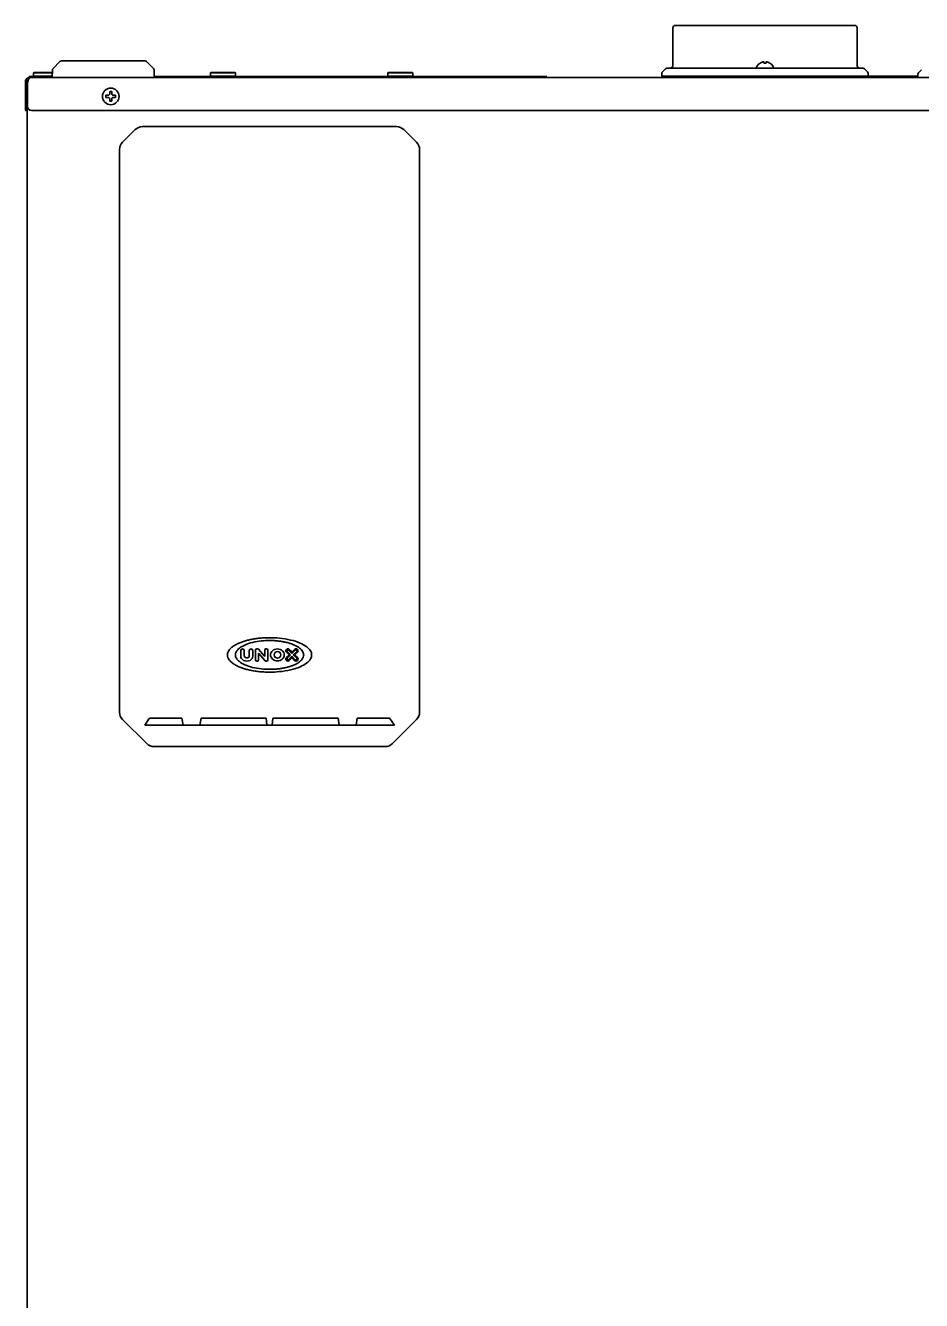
# Model space of a CAD drawing. Header units: inches. Extents: x 786 to 5593, y 691 to 5453.
# Drawn here: x 786 to 1216, y 3342 to 3954 of the extents above; entities that cross this region are included whole.
import ezdxf

# ---------------------------------------------------------------- set-up
doc = ezdxf.new("R2010")
doc.units = ezdxf.units.IN
doc.layers.add('1', color=7, linetype='Continuous', true_color=0xffffff)

msp = doc.modelspace()

# ---------------------------------------------------------------- linework, layer by layer
at = {"layer": '1', "color": 7, "linetype": 'Continuous', "lineweight": 35}
for p, q in [((1097.05, 3952.66), (1097.05, 3934.66)), ((1097.05, 3952.66), (1097.05, 3934.66)), ((1103.15, 3953.66), (1098.05, 3953.66)), ((1103.15, 3953.66), (1098.05, 3953.66)), ((1103.15, 3953.66), (1113.13, 3953.66)), ((1103.15, 3953.66), (1113.13, 3953.66)), ((1113.13, 3953.66), (1116.14, 3953.66)), ((1113.13, 3953.66), (1116.14, 3953.66)), ((1116.14, 3953.66), (1166.3, 3953.66)), ((1116.14, 3953.66), (1166.3, 3953.66)), ((1166.3, 3953.66), (1169.31, 3953.66)), ((1166.3, 3953.66), (1169.31, 3953.66)), ((1169.31, 3953.66), (1179.29, 3953.66)), ((1169.31, 3953.66), (1179.29, 3953.66)), ((1184.39, 3953.66), (1179.29, 3953.66)), ((1184.39, 3953.66), (1179.29, 3953.66)), ((1185.39, 3934.66), (1185.39, 3952.66)), ((1185.39, 3934.66), (1185.39, 3952.66)), ((799.64, 3933.08), (802.93, 3936.36)), ((803.63, 3936.66), (805.22, 3936.66)), ((805.22, 3936.66), (842.22, 3936.66)), ((842.22, 3936.66), (843.81, 3936.66)), ((847.8, 3933.08), (844.51, 3936.36)), ((1137.22, 3933.76), (1137.22, 3933.56)), ((1138.92, 3935.6), (1138.92, 3935.63)), ((1143.52, 3935.63), (1143.52, 3935.6)), ((1145.22, 3933.56), (1145.22, 3933.76)), ((788.22, 3929.16), (790.22, 3929.16)), ((788.22, 3928.66), (788.22, 3929.16)), ((788.47, 3928.66), (788.22, 3928.66)), ((788.47, 3928.66), (788.45, 3928.65)), ((788.47, 3928.66), (1640.65, 3928.66)), ((790.47, 3931.16), (790.22, 3930.91)), ((799.3, 3930.91), (790.22, 3930.91)), ((790.22, 3930.91), (790.22, 3929.41)), ((790.22, 3929.41), (799.25, 3929.41)), ((790.22, 3929.41), (790.47, 3929.16)), ((799.24, 3929.16), (790.22, 3929.16)), ((799.31, 3931.16), (790.47, 3931.16)), ((799.22, 3928.66), (799.35, 3932.41)), ((848.09, 3932.41), (848.22, 3928.66)), ((848.2, 3929.16), (848.57, 3929.16)), ((848.57, 3929.16), (848.93, 3929.16)), ((984.81, 3929.16), (848.93, 3929.16)), ((875.47, 3931.16), (875.22, 3930.91)), ((887.22, 3930.91), (875.22, 3930.91)), ((875.22, 3930.91), (875.22, 3929.41)), ((875.22, 3929.41), (887.22, 3929.41)), ((875.22, 3929.41), (875.47, 3929.16)), ((886.97, 3931.16), (875.47, 3931.16)), ((887.22, 3930.91), (886.97, 3931.16)), ((886.97, 3929.16), (887.22, 3929.41)), ((887.22, 3929.41), (887.22, 3930.91)), ((960.47, 3931.16), (960.22, 3930.91)), ((972.22, 3930.91), (960.22, 3930.91)), ((960.22, 3930.91), (960.22, 3929.41)), ((960.22, 3929.41), (972.22, 3929.41)), ((960.22, 3929.41), (960.47, 3929.16)), ((971.97, 3931.16), (960.47, 3931.16)), ((972.22, 3930.91), (971.97, 3931.16)), ((971.97, 3929.16), (972.22, 3929.41)), ((972.22, 3929.41), (972.22, 3930.91)), ((984.81, 3929.16), (985.51, 3929.16)), ((985.51, 3929.16), (986.93, 3929.16)), ((986.93, 3929.16), (987.63, 3929.16)), ((1036.62, 3929.16), (987.63, 3929.16)), ((1091.72, 3930.74), (1091.72, 3929.36)), ((1091.72, 3930.74), (1091.72, 3929.36)), ((1091.72, 3929.36), (1190.72, 3929.36)), ((1091.72, 3929.36), (1214.61, 3929.36)), ((1093.43, 3932.86), (1092.01, 3931.45)), ((1093.43, 3932.86), (1092.01, 3931.45)), ((1094.13, 3933.16), (1188.31, 3933.16)), ((1094.13, 3933.16), (1188.31, 3933.16)), ((1190.43, 3931.45), (1189.01, 3932.86)), ((1190.43, 3931.45), (1189.01, 3932.86)), ((1190.72, 3929.36), (1190.72, 3930.74)), ((1190.72, 3929.36), (1190.72, 3930.74)), ((1214.61, 3930.24), (1214.61, 3928.86)), ((1214.61, 3930.24), (1214.61, 3928.86)), ((1216.31, 3932.36), (1214.9, 3930.95)), ((1216.31, 3932.36), (1214.9, 3930.95)), ((786.42, 3926.74), (786.42, 3926.86)), ((786.42, 3925.9), (786.42, 3926.74)), ((786.42, 3925.9), (786.42, 3914.86)), ((787.22, 3926.74), (787.22, 3926.86)), ((787.22, 3926.74), (787.22, 3925.9)), ((787.22, 3925.9), (787.22, 3914.86)), ((787.22, 3924.91), (787.32, 3924.91)), ((787.32, 3925.9), (787.32, 3914.86)), ((787.56, 3926.86), (787.51, 3926.74)), ((826.82, 3921.96), (827.32, 3921.96)), ((827.32, 3921.96), (827.82, 3921.96)), ((827.32, 3917.36), (826.82, 3917.36)), ((827.82, 3917.36), (827.32, 3917.36)), ((786.42, 3912.86), (786.42, 3914.86)), ((787.22, 3912.86), (786.42, 3912.86)), ((787.22, 3914.86), (787.22, 3912.86)), ((787.22, 2768.16), (787.22, 3912.86)), ((1645.12, 3912.86), (789.32, 3912.86)), ((832.98, 3897.61), (839.06, 3903.69)), ((842.6, 3905.16), (964.44, 3905.16)), ((967.98, 3903.69), (974.06, 3897.61)), ((831.52, 3894.08), (831.52, 3624.23)), ((975.52, 3894.08), (975.52, 3624.23)), ((889.7, 3653.73), (889.7, 3651.07)), ((891.41, 3651.28), (891.41, 3653.73)), ((893.76, 3653.73), (893.76, 3651.28)), ((895.46, 3651.07), (895.46, 3653.73)), ((896.78, 3654), (896.78, 3649.31)), ((897.71, 3654.59), (897.37, 3654.59)), ((901.09, 3651), (898.15, 3654.39)), ((898.25, 3649.31), (898.25, 3652.28)), ((898.33, 3652.31), (901.27, 3648.93)), ((901.18, 3654), (901.18, 3651.03)), ((902.06, 3654.59), (901.76, 3654.59)), ((902.64, 3649.31), (902.64, 3654)), ((911.62, 3652.92), (912.85, 3651.69)), ((913.6, 3651.66), (911.98, 3653.28)), ((912.64, 3653.94), (914.26, 3652.32)), ((914.23, 3653.07), (913, 3654.3)), ((914.26, 3652.32), (915.88, 3653.94)), ((915.52, 3654.3), (914.3, 3653.07)), ((916.54, 3653.28), (914.92, 3651.66)), ((915.68, 3651.69), (916.9, 3652.92)), ((897.37, 3648.73), (897.66, 3648.73)), ((901.72, 3648.73), (902.06, 3648.73)), ((912.85, 3651.62), (911.62, 3650.39)), ((911.98, 3650.03), (913.6, 3651.66)), ((914.26, 3651), (912.64, 3649.37)), ((913, 3649.01), (914.23, 3650.24)), ((915.88, 3649.37), (914.26, 3651)), ((914.3, 3650.24), (915.52, 3649.01)), ((914.92, 3651.66), (916.54, 3650.03)), ((916.9, 3650.39), (915.68, 3651.62)), ((844.57, 3609.12), (832.98, 3620.7)), ((843.61, 3617.95), (845.78, 3621.22)), ((843.61, 3617.95), (862.02, 3617.95)), ((846.09, 3621.25), (848.22, 3621.36)), ((848.91, 3621.37), (860.46, 3621.37)), ((861.46, 3621.32), (862.02, 3617.95)), ((862.02, 3617.95), (870.12, 3617.95)), ((870.12, 3617.95), (870.68, 3621.32)), ((870.12, 3617.95), (902.25, 3617.95)), ((871.68, 3621.37), (900.96, 3621.37)), ((901.96, 3621.32), (902.25, 3617.95)), ((902.25, 3617.95), (904.79, 3617.95)), ((905.08, 3621.32), (904.79, 3617.95)), ((904.79, 3617.95), (936.92, 3617.95)), ((906.08, 3621.37), (935.36, 3621.37)), ((936.36, 3621.32), (936.92, 3617.95)), ((936.92, 3617.95), (945.02, 3617.95)), ((945.02, 3617.95), (945.58, 3621.32)), ((945.02, 3617.95), (963.43, 3617.95)), ((946.58, 3621.37), (958.13, 3621.37)), ((958.82, 3621.36), (960.95, 3621.25)), ((961.26, 3621.22), (963.43, 3617.95)), ((974.06, 3620.7), (962.47, 3609.12)), ((848.1, 3607.65), (958.94, 3607.65))]:
    msp.add_line(p, q, dxfattribs=at)
for centre, radius in [((827.32, 3919.66), 4), ((907.28, 3651.66), 1.59)]:
    msp.add_circle(centre, radius, dxfattribs=at)
for centre, radius, start, end in [((1098.05, 3952.66), 1, 90, 180), ((1098.05, 3952.66), 1, 90, 180), ((1184.39, 3952.66), 1, 0, 90), ((1184.39, 3952.66), 1, 0, 90), ((803.63, 3935.66), 1, 90, 135), ((843.81, 3935.66), 1, 45, 90), ((1095.55, 3934.66), 1.5, 270, 0), ((1095.55, 3934.66), 1.5, 270, 0), ((1137.62, 3933.76), 0.4, 149.69882, 180), ((1137.62, 3933.56), 0.4, 180, 270), ((1141.42, 3931.54), 4.8, 121.58373, 149.69882), ((1141.22, 3931.85), 3.78, 90.00345, 97.60407), ((1141.22, 3931.85), 3.78, 82.39595, 89.99653), ((1141.02, 3931.54), 4.8, 30.30118, 58.41865), ((1144.82, 3933.56), 0.4, 270, 0), ((1144.82, 3933.76), 0.4, 0, 30.30118), ((1186.89, 3934.66), 1.5, 180, 270), ((1186.89, 3934.66), 1.5, 180, 270), ((800.35, 3932.37), 1, 135, 178), ((847.09, 3932.37), 1, 2, 45), ((1092.72, 3930.74), 1, 135, 180), ((1092.72, 3930.74), 1, 135, 180), ((1094.13, 3932.16), 1, 90, 135), ((1094.13, 3932.16), 1, 90, 135), ((1188.31, 3932.16), 1, 45, 90), ((1188.31, 3932.16), 1, 45, 90), ((1189.72, 3930.74), 1, 0, 45), ((1189.72, 3930.74), 1, 0, 45), ((1215.61, 3930.24), 1, 135, 180), ((1215.61, 3930.24), 1, 135, 180), ((789.32, 3925.9), 2, 155, 180), ((789.32, 3914.86), 2, 180, 270), ((890.56, 3653.73), 0.854, 0, 180), ((894.61, 3653.73), 0.854, 0, 180), ((897.37, 3654), 0.586, 90, 180), ((897.71, 3654), 0.586, 40.99999, 90), ((898.3, 3652.28), 0.0488, 41.00004, 180), ((901.76, 3654), 0.586, 90, 180), ((902.06, 3654), 0.586, 0, 90), ((912.31, 3653.61), 0.976, 45, 225), ((912.31, 3653.61), 0.466, 45, 225), ((914.26, 3653.11), 0.0488, 225, 315), ((916.21, 3653.61), 0.976, 315, 134.99998), ((916.21, 3653.61), 0.466, 315, 134.99997), ((891.9, 3651.07), 2.2, 180, 246.42182), ((892.58, 3652.63), 3.91, 246.42182, 293.57818), ((892.39, 3651.28), 0.976, 180, 262.33774), ((892.58, 3652.73), 2.44, 262.33774, 277.66226), ((892.78, 3651.28), 0.976, 277.66226, 0), ((893.27, 3651.07), 2.2, 293.57818, 0), ((897.37, 3649.31), 0.586, 180, 270), ((897.66, 3649.31), 0.586, 270, 0), ((901.13, 3651.03), 0.0488, 221.00004, 0), ((901.72, 3649.31), 0.586, 220.99999, 270), ((902.06, 3649.31), 0.586, 270, 0), ((912.31, 3649.7), 0.976, 135.00002, 315), ((912.31, 3649.7), 0.466, 135.00003, 315), ((912.81, 3651.66), 0.0488, 315, 45), ((914.26, 3650.21), 0.0488, 45, 135), ((916.21, 3649.7), 0.976, 225, 45), ((915.71, 3651.66), 0.0488, 135, 225), ((916.21, 3649.7), 0.466, 225.00003, 44.99997)]:
    msp.add_arc(centre, radius, start, end, dxfattribs=at)
for centre, major_axis, ratio, start_param, end_param in [((842.6, 3900.15), (-3.54, 3.54), 0.998783, 5.498396, 6.283185), ((964.44, 3900.15), (-3.54, -3.54), 0.998783, 3.141593, 3.926382), ((836.52, 3894.08), (3.54, -3.54), 0.998783, 3.141593, 3.926382), ((970.52, 3894.08), (3.54, 3.54), 0.998783, 5.498396, 6.283185), ((836.52, 3624.24), (-3.54, -3.54), 0.998783, 5.498396, 6.283185), ((970.52, 3624.24), (-3.54, 3.54), 0.998783, 3.141593, 3.926382), ((846.78, 3621.21), (-1, 0), 0.052336, 5.481019, 6.248327), ((848.91, 3621.32), (-1, 0), 0.052336, 4.712389, 5.481019), ((860.46, 3621.32), (-1, 0), 0.052336, 3.150307, 4.712389), ((871.68, 3621.32), (-1, 0), 0.052336, 4.712389, 6.274471), ((900.96, 3621.32), (-1, 0), 0.052336, 3.14595, 4.712389), ((906.08, 3621.32), (-1, 0), 0.052336, 4.712389, 6.278828), ((935.36, 3621.32), (-1, 0), 0.052336, 3.150307, 4.712389), ((946.58, 3621.32), (-1, 0), 0.052336, 4.712389, 6.274471), ((958.13, 3621.32), (-1, 0), 0.052336, 3.943759, 4.712389), ((960.26, 3621.21), (-1, 0), 0.052336, 3.176451, 3.943759), ((848.11, 3612.66), (3.54, 3.54), 0.998783, 3.141593, 3.926382), ((958.93, 3612.66), (3.54, -3.54), 0.998783, 5.498396, 6.283185)]:
    msp.add_ellipse(centre, major_axis=major_axis, ratio=ratio, start_param=start_param, end_param=end_param, dxfattribs=at)
for points, degree in [([(1140.22, 3936.15), (1140.17, 3936.14), (1140.06, 3936.11), (1139.9, 3936.06), (1139.74, 3936), (1139.58, 3935.94), (1139.43, 3935.87), (1139.27, 3935.8), (1139.11, 3935.71), (1138.98, 3935.64), (1138.92, 3935.6)], 3), ([(1140.72, 3936.15), (1140.7, 3936.16), (1140.65, 3936.16), (1140.58, 3936.17), (1140.51, 3936.17), (1140.43, 3936.17), (1140.36, 3936.17), (1140.29, 3936.16), (1140.24, 3936.16), (1140.22, 3936.15)], 3), ([(1142.22, 3936.15), (1142.19, 3936.16), (1142.14, 3936.16), (1142.07, 3936.17), (1142, 3936.17), (1141.93, 3936.17), (1141.86, 3936.17), (1141.79, 3936.16), (1141.74, 3936.16), (1141.72, 3936.15)], 3), ([(1141.72, 3936.15), (1141.72, 3936.14), (1141.72, 3936.11), (1141.72, 3936.06), (1141.72, 3936), (1141.72, 3935.94), (1141.72, 3935.87), (1141.72, 3935.8), (1141.72, 3935.71), (1141.72, 3935.64), (1141.72, 3935.6)], 3), ([(788.22, 3928.66), (788.17, 3928.66), (788.12, 3928.65), (788.07, 3928.65)], 3), ([(787.22, 3926.86), (786.42, 3926.86)], 1), ([(826.82, 3920.66), (826.82, 3920.71), (826.82, 3920.82), (826.82, 3920.98), (826.82, 3921.14), (826.82, 3921.29), (826.82, 3921.45), (826.82, 3921.6), (826.82, 3921.77), (826.82, 3921.89), (826.82, 3921.96)], 3), ([(825.02, 3919.16), (825.02, 3919.32), (825.02, 3919.66), (825.02, 3919.99), (825.02, 3920.16)], 3), ([(826.32, 3919.16), (826.27, 3919.16), (826.16, 3919.16), (826, 3919.16), (825.84, 3919.16), (825.68, 3919.16), (825.53, 3919.16), (825.37, 3919.16), (825.21, 3919.16), (825.08, 3919.16), (825.02, 3919.16)], 3), ([(826.32, 3920.16), (826.35, 3920.18), (826.4, 3920.23), (826.47, 3920.31), (826.54, 3920.38), (826.61, 3920.45), (826.68, 3920.52), (826.75, 3920.59), (826.8, 3920.63), (826.82, 3920.66)], 3), ([(826.82, 3918.66), (826.8, 3918.68), (826.75, 3918.73), (826.68, 3918.8), (826.61, 3918.87), (826.53, 3918.94), (826.46, 3919.01), (826.39, 3919.08), (826.34, 3919.13), (826.32, 3919.16)], 3), ([(827.82, 3920.66), (827.84, 3920.63), (827.89, 3920.59), (827.96, 3920.51), (828.03, 3920.44), (828.11, 3920.37), (828.18, 3920.3), (828.25, 3920.23), (828.3, 3920.18), (828.32, 3920.16)], 3), ([(828.32, 3919.16), (828.29, 3919.13), (828.24, 3919.08), (828.17, 3919.01), (828.1, 3918.93), (828.03, 3918.86), (827.96, 3918.79), (827.89, 3918.73), (827.84, 3918.68), (827.82, 3918.66)], 3), ([(827.82, 3918.66), (827.82, 3918.6), (827.82, 3918.49), (827.82, 3918.33), (827.82, 3918.17), (827.82, 3918.02), (827.82, 3917.87), (827.82, 3917.71), (827.82, 3917.54), (827.82, 3917.42), (827.82, 3917.36)], 3), ([(828.32, 3920.16), (828.37, 3920.16), (828.48, 3920.16), (828.64, 3920.16), (828.8, 3920.16), (828.96, 3920.16), (829.11, 3920.16), (829.27, 3920.16), (829.43, 3920.16), (829.56, 3920.16), (829.62, 3920.16)], 3), ([(829.62, 3920.16), (829.62, 3919.99), (829.62, 3919.66), (829.62, 3919.32), (829.62, 3919.16)], 3)]:
    msp.add_open_spline(points, degree=degree, dxfattribs=at)
for points, knots in [([(1140.72, 3935.6), (1140.72, 3935.73), (1140.72, 3935.83), (1140.72, 3935.97), (1140.72, 3936.01), (1140.72, 3936.09), (1140.72, 3936.12), (1140.72, 3936.15)], [0, 0, 0, 0, 0.5, 0.5, 0.75, 0.75, 1, 1, 1, 1]), ([(1143.52, 3935.6), (1143.32, 3935.73), (1143.11, 3935.83), (1142.78, 3935.97), (1142.67, 3936.01), (1142.45, 3936.09), (1142.34, 3936.12), (1142.22, 3936.15)], [0, 0, 0, 0, 0.5, 0.5, 0.75, 0.75, 1, 1, 1, 1]), ([(788.07, 3928.65), (787.85, 3928.63), (787.63, 3928.57), (787.23, 3928.38), (787.05, 3928.24), (786.74, 3927.91), (786.62, 3927.72), (786.46, 3927.3), (786.42, 3927.08), (786.42, 3926.86)], [0, 0, 0, 0, 0.25, 0.25, 0.5, 0.5, 0.75, 0.75, 1, 1, 1, 1]), ([(787.89, 3927.8), (787.85, 3927.79), (787.81, 3927.77), (787.73, 3927.73), (787.67, 3927.7), (787.57, 3927.62), (787.53, 3927.58), (787.44, 3927.49), (787.4, 3927.44), (787.34, 3927.33), (787.31, 3927.28), (787.27, 3927.16), (787.25, 3927.1), (787.23, 3926.98), (787.22, 3926.92), (787.22, 3926.86)], [0, 0, 0, 0, 0.092302, 0.092302, 0.243585, 0.243585, 0.394868, 0.394868, 0.546151, 0.546151, 0.697434, 0.697434, 0.848717, 0.848717, 1, 1, 1, 1]), ([(788.45, 3928.65), (788.41, 3928.64), (788.37, 3928.62), (788.3, 3928.56), (788.26, 3928.52), (788.19, 3928.42), (788.15, 3928.37), (788.08, 3928.23), (788.04, 3928.16), (787.97, 3927.99), (787.93, 3927.9), (787.86, 3927.71), (787.82, 3927.61), (787.75, 3927.41), (787.71, 3927.3), (787.64, 3927.08), (787.6, 3926.97), (787.56, 3926.86)], [0, 0, 0, 0, 0.125, 0.125, 0.25, 0.25, 0.375, 0.375, 0.5, 0.5, 0.625, 0.625, 0.75, 0.75, 0.875, 0.875, 1, 1, 1, 1]), ([(827.82, 3921.96), (827.82, 3921.75), (827.82, 3921.54), (827.82, 3921.22), (827.82, 3921.11), (827.82, 3920.89), (827.82, 3920.77), (827.82, 3920.66)], [0, 0, 0, 0, 0.5, 0.5, 0.75, 0.75, 1, 1, 1, 1]), ([(825.02, 3920.16), (825.22, 3920.16), (825.43, 3920.16), (825.76, 3920.16), (825.87, 3920.16), (826.09, 3920.16), (826.2, 3920.16), (826.32, 3920.16)], [0, 0, 0, 0, 0.5, 0.5, 0.75, 0.75, 1, 1, 1, 1]), ([(826.82, 3917.36), (826.82, 3917.56), (826.82, 3917.77), (826.82, 3918.09), (826.82, 3918.2), (826.82, 3918.43), (826.82, 3918.54), (826.82, 3918.66)], [0, 0, 0, 0, 0.5, 0.5, 0.75, 0.75, 1, 1, 1, 1]), ([(829.62, 3919.16), (829.42, 3919.16), (829.21, 3919.16), (828.88, 3919.16), (828.77, 3919.16), (828.55, 3919.16), (828.44, 3919.16), (828.32, 3919.16)], [0, 0, 0, 0, 0.5, 0.5, 0.75, 0.75, 1, 1, 1, 1]), ([(903.52, 3659.92), (903.26, 3659.92), (902.13, 3659.91), (900.17, 3659.83), (897.73, 3659.6), (895.83, 3659.31), (894.41, 3659.04), (893.43, 3658.82), (892.47, 3658.58), (891.22, 3658.23), (889.71, 3657.71), (887.99, 3656.98), (886.45, 3656.12), (885.14, 3655.14), (883.86, 3653.8), (883.32, 3652.48), (883.32, 3651.66)], [0, 0, 0, 0, 0.033335, 0.145917, 0.251541, 0.348807, 0.394053, 0.436976, 0.478837, 0.520775, 0.603982, 0.684692, 0.760911, 0.830895, 0.893647, 1, 1, 1, 1]), ([(887.15, 3651.66), (887.15, 3651.92), (887.23, 3652.47), (887.73, 3653.66), (889.19, 3655.16), (891.87, 3656.63), (895.49, 3657.78), (899.49, 3658.43), (902.24, 3658.56), (903.52, 3658.56)], [0, 0, 0, 0, 0.040839, 0.086559, 0.202268, 0.362209, 0.565935, 0.797654, 1, 1, 1, 1]), ([(923.72, 3651.66), (923.72, 3651.97), (923.63, 3652.63), (923, 3654.06), (921.19, 3655.86), (917.88, 3657.61), (913.43, 3658.98), (908.5, 3659.76), (905.1, 3659.92), (903.52, 3659.92)], [0, 0, 0, 0, 0.039878, 0.0847, 0.199189, 0.358922, 0.563349, 0.796366, 1, 1, 1, 1]), ([(903.52, 3658.56), (903.73, 3658.56), (904.65, 3658.55), (906.23, 3658.49), (908.21, 3658.29), (909.75, 3658.05), (910.9, 3657.82), (911.7, 3657.64), (912.47, 3657.44), (913.48, 3657.15), (914.71, 3656.72), (916.1, 3656.1), (917.7, 3655.18), (919.28, 3653.87), (919.89, 3652.34), (919.89, 3651.66)], [0, 0, 0, 0, 0.033137, 0.14506, 0.250089, 0.346848, 0.391878, 0.43461, 0.476302, 0.51809, 0.601078, 0.681714, 0.758061, 0.891333, 1, 1, 1, 1]), ([(910.58, 3651.66), (910.58, 3652.03), (910.39, 3652.81), (909.65, 3653.77), (908.55, 3654.39), (907.28, 3654.61), (906.01, 3654.39), (904.91, 3653.77), (904.16, 3652.81), (903.98, 3652.03), (903.98, 3651.66)], [0, 0, 0, 0, 0.117152, 0.239047, 0.367351, 0.5, 0.632649, 0.760953, 0.882848, 1, 1, 1, 1]), ([(883.32, 3651.66), (883.32, 3650.83), (883.86, 3649.52), (885.14, 3648.17), (886.45, 3647.19), (887.99, 3646.34), (889.71, 3645.6), (891.22, 3645.09), (892.47, 3644.73), (893.43, 3644.49), (894.41, 3644.28), (895.83, 3644), (897.73, 3643.72), (900.17, 3643.49), (902.13, 3643.4), (903.26, 3643.39), (903.52, 3643.39)], [0, 0, 0, 0, 0.106353, 0.169105, 0.239089, 0.315308, 0.396018, 0.479225, 0.521163, 0.563024, 0.605947, 0.651193, 0.748459, 0.854083, 0.966665, 1, 1, 1, 1]), ([(903.52, 3644.75), (902.24, 3644.75), (899.49, 3644.89), (895.49, 3645.54), (891.87, 3646.68), (889.19, 3648.15), (887.73, 3649.65), (887.23, 3650.85), (887.15, 3651.4), (887.15, 3651.66)], [0, 0, 0, 0, 0.202346, 0.434065, 0.637791, 0.797732, 0.913441, 0.959161, 1, 1, 1, 1]), ([(903.52, 3643.39), (905.1, 3643.39), (908.5, 3643.56), (913.43, 3644.33), (917.88, 3645.7), (921.19, 3647.45), (923, 3649.25), (923.63, 3650.69), (923.72, 3651.35), (923.72, 3651.66)], [0, 0, 0, 0, 0.203634, 0.436651, 0.641078, 0.800811, 0.9153, 0.960122, 1, 1, 1, 1]), ([(919.89, 3651.66), (919.89, 3650.97), (919.28, 3649.44), (917.7, 3648.13), (916.1, 3647.21), (914.71, 3646.6), (913.48, 3646.17), (912.47, 3645.87), (911.7, 3645.67), (910.9, 3645.49), (909.75, 3645.26), (908.21, 3645.02), (906.23, 3644.83), (904.65, 3644.76), (903.73, 3644.75), (903.52, 3644.75)], [0, 0, 0, 0, 0.108667, 0.241939, 0.318286, 0.398922, 0.48191, 0.523698, 0.56539, 0.608122, 0.653152, 0.749911, 0.85494, 0.966863, 1, 1, 1, 1]), ([(903.98, 3651.66), (903.98, 3651.28), (904.16, 3650.5), (904.91, 3649.55), (906.01, 3648.92), (907.28, 3648.7), (908.55, 3648.92), (909.65, 3649.55), (910.39, 3650.5), (910.58, 3651.28), (910.58, 3651.66)], [0, 0, 0, 0, 0.117152, 0.239047, 0.367351, 0.5, 0.632649, 0.760953, 0.882848, 1, 1, 1, 1]), ([(843.65, 3618.01), (843.67, 3617.99), (843.69, 3617.97), (843.71, 3617.94), (843.71, 3617.94), (843.72, 3617.94)], [0, 0, 0, 0, 0.824749, 0.824749, 1, 1, 1, 1]), ([(963.32, 3617.94), (963.33, 3617.94), (963.33, 3617.94), (963.35, 3617.97), (963.37, 3617.99), (963.39, 3618.01)], [0, 0, 0, 0, 0.148926, 0.148926, 1, 1, 1, 1])]:
    msp.add_open_spline(points, degree=3, knots=knots, dxfattribs=at)

doc.saveas('drawing.dxf')
